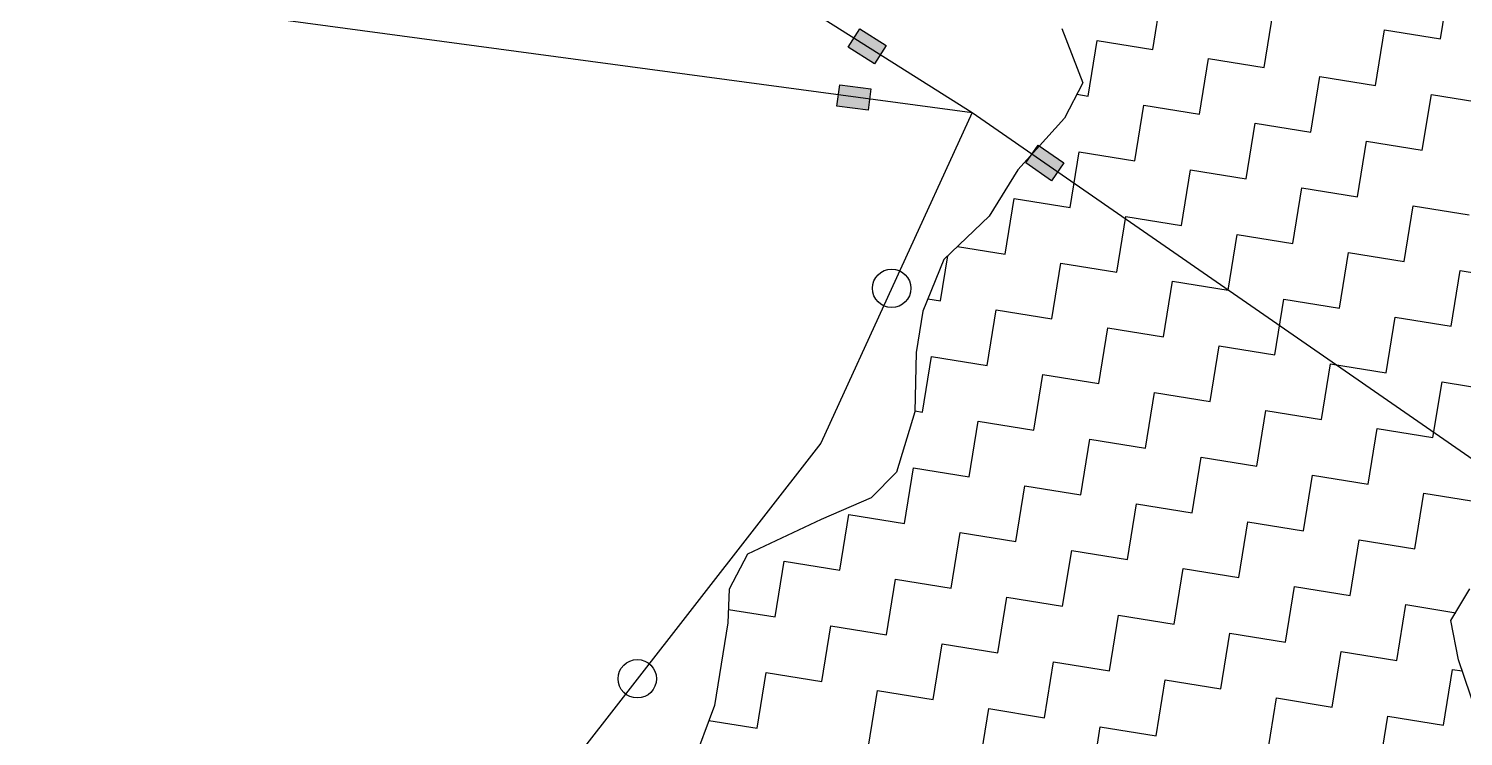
# Model space of a CAD drawing. Header units: metres. Extents: x 318079 to 324759, y 1863980 to 1868406.
# Drawn here: x 320081.4 to 320418.9, y 1866869.1 to 1867035.6 of the extents above; entities that cross this region are included whole.
import ezdxf

# ---------------------------------------------------------------- set-up
doc = ezdxf.new("R2010")
doc.units = ezdxf.units.M
doc.layers.add('POLY_HATCH', color=12, linetype='Continuous')
doc.layers.add('POLY_PARCEL', color=6, linetype='Continuous')

msp = doc.modelspace()

# ---------------------------------------------------------------- hatches: boundary and pattern name
for points in [[(320280.41, 1867027.3), (320283.14, 1867031.62), (320276.89, 1867035.57), (320274.16, 1867031.25)], [(320278.87, 1867016.37), (320279.52, 1867021.44), (320272.19, 1867022.38), (320271.54, 1867017.31)], [(320322.01, 1866999.78), (320324.92, 1867003.98), (320318.84, 1867008.19), (320315.93, 1867003.99)]]:
    msp.add_hatch(color=256).paths.add_polyline_path(points)

# ---------------------------------------------------------------- linework, layer by layer
for points in [[(320276.89, 1867035.57), (320283.14, 1867031.62), (320280.41, 1867027.3), (320274.16, 1867031.25)], [(320272.19, 1867022.38), (320279.52, 1867021.44), (320278.87, 1867016.37), (320271.54, 1867017.31)], [(320318.84, 1867008.19), (320324.92, 1867003.98), (320322.01, 1866999.78), (320315.93, 1867003.99)]]:
    msp.add_lwpolyline(points, close=True)
for centre in [(320284.41, 1866974.48), (320224.57, 1866882.59)]:
    msp.add_circle(centre, 4.52)
at = {"layer": 'POLY_HATCH', "linetype": 'Continuous'}
for p, q in [((320345.82, 1867030.71), (320347.94, 1867043.81)), ((320345.82, 1867030.71), (320347.94, 1867043.81)), ((320413.47, 1867033.21), (320415.59, 1867046.32)), ((320413.47, 1867033.21), (320415.59, 1867046.32)), ((320372.03, 1867026.47), (320374.15, 1867039.57)), ((320372.03, 1867026.47), (320374.15, 1867039.57)), ((320398.25, 1867022.23), (320400.37, 1867035.33)), ((320398.25, 1867022.23), (320400.37, 1867035.33)), ((320400.37, 1867035.33), (320413.47, 1867033.21)), ((320400.37, 1867035.33), (320413.47, 1867033.21)), ((320330.6, 1867019.72), (320332.72, 1867032.83)), ((320330.6, 1867019.72), (320332.72, 1867032.83)), ((320332.72, 1867032.83), (320345.82, 1867030.71)), ((320332.72, 1867032.83), (320345.82, 1867030.71)), ((320356.81, 1867015.48), (320358.93, 1867028.59)), ((320356.81, 1867015.48), (320358.93, 1867028.59)), ((320358.93, 1867028.59), (320372.03, 1867026.47)), ((320358.93, 1867028.59), (320372.03, 1867026.47)), ((320383.02, 1867011.24), (320385.14, 1867024.35)), ((320383.02, 1867011.24), (320385.14, 1867024.35)), ((320385.14, 1867024.35), (320398.25, 1867022.23)), ((320385.14, 1867024.35), (320398.25, 1867022.23)), ((320327.97, 1867020.15), (320330.6, 1867019.72)), ((320327.97, 1867020.15), (320330.6, 1867019.72)), ((320409.23, 1867007), (320411.35, 1867020.11)), ((320409.23, 1867007), (320411.35, 1867020.11)), ((320411.35, 1867020.11), (320424.46, 1867017.99)), ((320411.35, 1867020.11), (320424.46, 1867017.99)), ((320341.58, 1867004.5), (320343.7, 1867017.6)), ((320341.58, 1867004.5), (320343.7, 1867017.6)), ((320343.7, 1867017.6), (320356.81, 1867015.48)), ((320343.7, 1867017.6), (320356.81, 1867015.48)), ((320367.8, 1867000.26), (320369.91, 1867013.36)), ((320367.8, 1867000.26), (320369.91, 1867013.36)), ((320369.91, 1867013.36), (320383.02, 1867011.24)), ((320369.91, 1867013.36), (320383.02, 1867011.24)), ((320326.36, 1866993.51), (320328.48, 1867006.62)), ((320326.36, 1866993.51), (320328.48, 1867006.62)), ((320328.48, 1867006.62), (320341.58, 1867004.5)), ((320328.48, 1867006.62), (320341.58, 1867004.5)), ((320394.01, 1866996.02), (320396.13, 1867009.12)), ((320394.01, 1866996.02), (320396.13, 1867009.12)), ((320396.13, 1867009.12), (320409.23, 1867007)), ((320396.13, 1867009.12), (320409.23, 1867007)), ((320352.57, 1866989.27), (320354.69, 1867002.38)), ((320352.57, 1866989.27), (320354.69, 1867002.38)), ((320354.69, 1867002.38), (320367.8, 1867000.26)), ((320354.69, 1867002.38), (320367.8, 1867000.26)), ((320378.78, 1866985.03), (320380.9, 1866998.14)), ((320378.78, 1866985.03), (320380.9, 1866998.14)), ((320380.9, 1866998.14), (320394.01, 1866996.02)), ((320380.9, 1866998.14), (320394.01, 1866996.02)), ((320311.13, 1866982.52), (320313.25, 1866995.63)), ((320311.13, 1866982.52), (320313.25, 1866995.63)), ((320313.25, 1866995.63), (320326.36, 1866993.51)), ((320313.25, 1866995.63), (320326.36, 1866993.51)), ((320404.99, 1866980.79), (320407.11, 1866993.9)), ((320404.99, 1866980.79), (320407.11, 1866993.9)), ((320407.11, 1866993.9), (320420.22, 1866991.78)), ((320407.11, 1866993.9), (320420.22, 1866991.78)), ((320337.34, 1866978.28), (320339.46, 1866991.39)), ((320337.34, 1866978.28), (320339.46, 1866991.39)), ((320339.46, 1866991.39), (320352.57, 1866989.27)), ((320339.46, 1866991.39), (320352.57, 1866989.27)), ((320363.56, 1866974.05), (320365.68, 1866987.15)), ((320363.56, 1866974.05), (320365.68, 1866987.15)), ((320365.68, 1866987.15), (320378.78, 1866985.03)), ((320365.68, 1866987.15), (320378.78, 1866985.03)), ((320299.9, 1866984.34), (320311.13, 1866982.52)), ((320299.9, 1866984.34), (320311.13, 1866982.52)), ((320389.77, 1866969.81), (320391.89, 1866982.91)), ((320389.77, 1866969.81), (320391.89, 1866982.91)), ((320391.89, 1866982.91), (320404.99, 1866980.79)), ((320391.89, 1866982.91), (320404.99, 1866980.79)), ((320295.91, 1866971.54), (320297.63, 1866982.16)), ((320295.91, 1866971.54), (320297.63, 1866982.16)), ((320322.12, 1866967.3), (320324.24, 1866980.4)), ((320322.12, 1866967.3), (320324.24, 1866980.4)), ((320324.24, 1866980.4), (320337.34, 1866978.28)), ((320324.24, 1866980.4), (320337.34, 1866978.28)), ((320348.33, 1866963.06), (320350.45, 1866976.17)), ((320348.33, 1866963.06), (320350.45, 1866976.17)), ((320350.45, 1866976.17), (320363.56, 1866974.05)), ((320350.45, 1866976.17), (320363.56, 1866974.05)), ((320415.98, 1866965.57), (320418.1, 1866978.67)), ((320415.98, 1866965.57), (320418.1, 1866978.67)), ((320418.1, 1866978.67), (320431.2, 1866976.55)), ((320418.1, 1866978.67), (320431.2, 1866976.55)), ((320292.91, 1866972.02), (320295.91, 1866971.54)), ((320292.91, 1866972.02), (320295.91, 1866971.54)), ((320306.89, 1866956.31), (320309.01, 1866969.42)), ((320306.89, 1866956.31), (320309.01, 1866969.42)), ((320309.01, 1866969.42), (320322.12, 1866967.3)), ((320309.01, 1866969.42), (320322.12, 1866967.3)), ((320374.54, 1866958.82), (320376.66, 1866971.93)), ((320374.54, 1866958.82), (320376.66, 1866971.93)), ((320376.66, 1866971.93), (320389.77, 1866969.81)), ((320376.66, 1866971.93), (320389.77, 1866969.81)), ((320400.75, 1866954.58), (320402.87, 1866967.69)), ((320400.75, 1866954.58), (320402.87, 1866967.69)), ((320402.87, 1866967.69), (320415.98, 1866965.57)), ((320402.87, 1866967.69), (320415.98, 1866965.57)), ((320333.11, 1866952.07), (320335.23, 1866965.18)), ((320333.11, 1866952.07), (320335.23, 1866965.18)), ((320335.23, 1866965.18), (320348.33, 1866963.06)), ((320335.23, 1866965.18), (320348.33, 1866963.06)), ((320359.32, 1866947.83), (320361.44, 1866960.94)), ((320359.32, 1866947.83), (320361.44, 1866960.94)), ((320361.44, 1866960.94), (320374.54, 1866958.82)), ((320361.44, 1866960.94), (320374.54, 1866958.82)), ((320291.67, 1866945.33), (320293.79, 1866958.43)), ((320291.67, 1866945.33), (320293.79, 1866958.43)), ((320293.79, 1866958.43), (320306.89, 1866956.31)), ((320293.79, 1866958.43), (320306.89, 1866956.31)), ((320385.53, 1866943.59), (320387.65, 1866956.7)), ((320385.53, 1866943.59), (320387.65, 1866956.7)), ((320387.65, 1866956.7), (320400.75, 1866954.58)), ((320387.65, 1866956.7), (320400.75, 1866954.58)), ((320317.88, 1866941.09), (320320, 1866954.19)), ((320317.88, 1866941.09), (320320, 1866954.19)), ((320320, 1866954.19), (320333.11, 1866952.07)), ((320320, 1866954.19), (320333.11, 1866952.07)), ((320411.74, 1866939.36), (320413.86, 1866952.46)), ((320411.74, 1866939.36), (320413.86, 1866952.46)), ((320413.86, 1866952.46), (320426.96, 1866950.34)), ((320413.86, 1866952.46), (320426.96, 1866950.34)), ((320344.09, 1866936.85), (320346.21, 1866949.95)), ((320344.09, 1866936.85), (320346.21, 1866949.95)), ((320346.21, 1866949.95), (320359.32, 1866947.83)), ((320346.21, 1866949.95), (320359.32, 1866947.83)), ((320289.89, 1866945.62), (320291.67, 1866945.33)), ((320289.89, 1866945.62), (320291.67, 1866945.33)), ((320370.3, 1866932.61), (320372.42, 1866945.71)), ((320370.3, 1866932.61), (320372.42, 1866945.71)), ((320372.42, 1866945.71), (320385.53, 1866943.59)), ((320372.42, 1866945.71), (320385.53, 1866943.59)), ((320302.65, 1866930.1), (320304.77, 1866943.21)), ((320302.65, 1866930.1), (320304.77, 1866943.21)), ((320304.77, 1866943.21), (320317.88, 1866941.09)), ((320304.77, 1866943.21), (320317.88, 1866941.09)), ((320328.87, 1866925.86), (320330.99, 1866938.97)), ((320328.87, 1866925.86), (320330.99, 1866938.97)), ((320330.99, 1866938.97), (320344.09, 1866936.85)), ((320330.99, 1866938.97), (320344.09, 1866936.85)), ((320396.51, 1866928.37), (320398.63, 1866941.48)), ((320396.51, 1866928.37), (320398.63, 1866941.48)), ((320398.63, 1866941.48), (320411.74, 1866939.36)), ((320398.63, 1866941.48), (320411.74, 1866939.36)), ((320287.43, 1866919.12), (320289.55, 1866932.22)), ((320287.43, 1866919.12), (320289.55, 1866932.22)), ((320289.55, 1866932.22), (320302.65, 1866930.1)), ((320289.55, 1866932.22), (320302.65, 1866930.1)), ((320355.08, 1866921.62), (320357.2, 1866934.73)), ((320355.08, 1866921.62), (320357.2, 1866934.73)), ((320357.2, 1866934.73), (320370.3, 1866932.61)), ((320357.2, 1866934.73), (320370.3, 1866932.61)), ((320381.29, 1866917.38), (320383.41, 1866930.49)), ((320381.29, 1866917.38), (320383.41, 1866930.49)), ((320383.41, 1866930.49), (320396.51, 1866928.37)), ((320383.41, 1866930.49), (320396.51, 1866928.37)), ((320313.64, 1866914.88), (320315.76, 1866927.98)), ((320313.64, 1866914.88), (320315.76, 1866927.98)), ((320315.76, 1866927.98), (320328.87, 1866925.86)), ((320315.76, 1866927.98), (320328.87, 1866925.86)), ((320407.5, 1866913.14), (320409.62, 1866926.25)), ((320407.5, 1866913.14), (320409.62, 1866926.25)), ((320409.62, 1866926.25), (320422.72, 1866924.13)), ((320409.62, 1866926.25), (320422.72, 1866924.13)), ((320339.85, 1866910.64), (320341.97, 1866923.74)), ((320339.85, 1866910.64), (320341.97, 1866923.74)), ((320341.97, 1866923.74), (320355.08, 1866921.62)), ((320341.97, 1866923.74), (320355.08, 1866921.62)), ((320272.2, 1866908.13), (320274.32, 1866921.24)), ((320272.2, 1866908.13), (320274.32, 1866921.24)), ((320274.32, 1866921.24), (320287.43, 1866919.12)), ((320274.32, 1866921.24), (320287.43, 1866919.12)), ((320366.06, 1866906.4), (320368.18, 1866919.5)), ((320366.06, 1866906.4), (320368.18, 1866919.5)), ((320368.18, 1866919.5), (320381.29, 1866917.38)), ((320368.18, 1866919.5), (320381.29, 1866917.38)), ((320298.42, 1866903.89), (320300.54, 1866917)), ((320298.42, 1866903.89), (320300.54, 1866917)), ((320300.54, 1866917), (320313.64, 1866914.88)), ((320300.54, 1866917), (320313.64, 1866914.88)), ((320392.27, 1866902.16), (320394.39, 1866915.26)), ((320392.27, 1866902.16), (320394.39, 1866915.26)), ((320394.39, 1866915.26), (320407.5, 1866913.14)), ((320394.39, 1866915.26), (320407.5, 1866913.14)), ((320324.63, 1866899.65), (320326.75, 1866912.76)), ((320324.63, 1866899.65), (320326.75, 1866912.76)), ((320326.75, 1866912.76), (320339.85, 1866910.64)), ((320326.75, 1866912.76), (320339.85, 1866910.64)), ((320256.98, 1866897.15), (320259.1, 1866910.25)), ((320256.98, 1866897.15), (320259.1, 1866910.25)), ((320259.1, 1866910.25), (320272.2, 1866908.13)), ((320259.1, 1866910.25), (320272.2, 1866908.13)), ((320350.84, 1866895.41), (320352.96, 1866908.52)), ((320350.84, 1866895.41), (320352.96, 1866908.52)), ((320352.96, 1866908.52), (320366.06, 1866906.4)), ((320352.96, 1866908.52), (320366.06, 1866906.4)), ((320283.19, 1866892.91), (320285.31, 1866906.01)), ((320283.19, 1866892.91), (320285.31, 1866906.01)), ((320285.31, 1866906.01), (320298.42, 1866903.89)), ((320285.31, 1866906.01), (320298.42, 1866903.89)), ((320309.4, 1866888.67), (320311.52, 1866901.77)), ((320309.4, 1866888.67), (320311.52, 1866901.77)), ((320311.52, 1866901.77), (320324.63, 1866899.65)), ((320311.52, 1866901.77), (320324.63, 1866899.65)), ((320377.05, 1866891.17), (320379.17, 1866904.28)), ((320377.05, 1866891.17), (320379.17, 1866904.28)), ((320379.17, 1866904.28), (320392.27, 1866902.16)), ((320379.17, 1866904.28), (320392.27, 1866902.16)), ((320246, 1866898.92), (320256.98, 1866897.15)), ((320246, 1866898.92), (320256.98, 1866897.15)), ((320403.26, 1866886.93), (320405.38, 1866900.04)), ((320403.26, 1866886.93), (320405.38, 1866900.04)), ((320405.38, 1866900.04), (320417.08, 1866898.15)), ((320405.38, 1866900.04), (320417.08, 1866898.15)), ((320267.97, 1866881.92), (320270.08, 1866895.03)), ((320267.97, 1866881.92), (320270.08, 1866895.03)), ((320270.08, 1866895.03), (320283.19, 1866892.91)), ((320270.08, 1866895.03), (320283.19, 1866892.91)), ((320335.61, 1866884.43), (320337.73, 1866897.53)), ((320335.61, 1866884.43), (320337.73, 1866897.53)), ((320337.73, 1866897.53), (320350.84, 1866895.41)), ((320337.73, 1866897.53), (320350.84, 1866895.41)), ((320361.82, 1866880.19), (320363.94, 1866893.29)), ((320361.82, 1866880.19), (320363.94, 1866893.29)), ((320363.94, 1866893.29), (320377.05, 1866891.17)), ((320363.94, 1866893.29), (320377.05, 1866891.17)), ((320294.18, 1866877.68), (320296.3, 1866890.79)), ((320294.18, 1866877.68), (320296.3, 1866890.79)), ((320296.3, 1866890.79), (320309.4, 1866888.67)), ((320296.3, 1866890.79), (320309.4, 1866888.67)), ((320388.03, 1866875.95), (320390.15, 1866889.05)), ((320388.03, 1866875.95), (320390.15, 1866889.05)), ((320390.15, 1866889.05), (320403.26, 1866886.93)), ((320390.15, 1866889.05), (320403.26, 1866886.93)), ((320320.39, 1866873.44), (320322.51, 1866886.55)), ((320320.39, 1866873.44), (320322.51, 1866886.55)), ((320322.51, 1866886.55), (320335.61, 1866884.43)), ((320322.51, 1866886.55), (320335.61, 1866884.43)), ((320414.24, 1866871.71), (320416.36, 1866884.81)), ((320414.24, 1866871.71), (320416.36, 1866884.81)), ((320416.36, 1866884.81), (320418.6, 1866884.45)), ((320416.36, 1866884.81), (320418.6, 1866884.45)), ((320252.74, 1866870.94), (320254.86, 1866884.04)), ((320252.74, 1866870.94), (320254.86, 1866884.04)), ((320254.86, 1866884.04), (320267.97, 1866881.92)), ((320254.86, 1866884.04), (320267.97, 1866881.92)), ((320346.6, 1866869.2), (320348.72, 1866882.31)), ((320346.6, 1866869.2), (320348.72, 1866882.31)), ((320348.72, 1866882.31), (320361.82, 1866880.19)), ((320348.72, 1866882.31), (320361.82, 1866880.19)), ((320278.95, 1866866.7), (320281.07, 1866879.8)), ((320278.95, 1866866.7), (320281.07, 1866879.8)), ((320281.07, 1866879.8), (320294.18, 1866877.68)), ((320281.07, 1866879.8), (320294.18, 1866877.68)), ((320372.81, 1866864.96), (320374.93, 1866878.07)), ((320372.81, 1866864.96), (320374.93, 1866878.07)), ((320374.93, 1866878.07), (320388.03, 1866875.95)), ((320374.93, 1866878.07), (320388.03, 1866875.95)), ((320305.16, 1866862.46), (320307.28, 1866875.56)), ((320305.16, 1866862.46), (320307.28, 1866875.56)), ((320307.28, 1866875.56), (320320.39, 1866873.44)), ((320307.28, 1866875.56), (320320.39, 1866873.44)), ((320241.42, 1866872.77), (320252.74, 1866870.94)), ((320241.42, 1866872.77), (320252.74, 1866870.94)), ((320331.37, 1866858.22), (320333.49, 1866871.32)), ((320331.37, 1866858.22), (320333.49, 1866871.32)), ((320333.49, 1866871.32), (320346.6, 1866869.2)), ((320333.49, 1866871.32), (320346.6, 1866869.2)), ((320399.02, 1866860.72), (320401.14, 1866873.83)), ((320399.02, 1866860.72), (320401.14, 1866873.83)), ((320401.14, 1866873.83), (320414.24, 1866871.71)), ((320401.14, 1866873.83), (320414.24, 1866871.71))]:
    msp.add_line(p, q, dxfattribs=at)
at = {"layer": 'POLY_HATCH'}
for p, q in [((320324.45, 1867035.58), (320329.37, 1867022.82)), ((320329.37, 1867022.82), (320325.04, 1867014.55)), ((320325.04, 1867014.55), (320314.08, 1867002.36)), ((320314.08, 1867002.36), (320307.33, 1866991.49)), ((320307.33, 1866991.49), (320296.68, 1866981.25)), ((320296.68, 1866981.25), (320291.71, 1866969.09)), ((320291.71, 1866969.09), (320290.14, 1866959.37)), ((320290.14, 1866959.37), (320289.89, 1866945.45)), ((320289.89, 1866945.45), (320285.58, 1866931.19)), ((320285.58, 1866931.19), (320279.62, 1866925.18)), ((320279.62, 1866925.18), (320267.81, 1866920.11)), ((320267.81, 1866920.11), (320250.51, 1866911.94)), ((320250.51, 1866911.94), (320246.17, 1866903.66)), ((320246.17, 1866903.66), (320245.89, 1866895.73)), ((320415.96, 1866896.28), (320420.43, 1866903.72)), ((320245.89, 1866895.73), (320242.74, 1866876.3)), ((320417.73, 1866887.02), (320415.96, 1866896.28)), ((320433.22, 1866841.28), (320417.73, 1866887.02)), ((320242.74, 1866876.3), (320237.46, 1866862.2))]:
    msp.add_line(p, q, dxfattribs=at)
at = {"layer": 'POLY_PARCEL'}
for p, q in [((320131.11, 1867124.7), (320303.34, 1867015.83)), ((320081.43, 1867045.76), (320303.34, 1867015.83)), ((320303.34, 1867015.83), (320267.72, 1866938)), ((320303.34, 1867015.83), (320442.24, 1866919.57)), ((320267.72, 1866938), (320175.24, 1866819.23))]:
    msp.add_line(p, q, dxfattribs=at)

doc.saveas('drawing.dxf')
